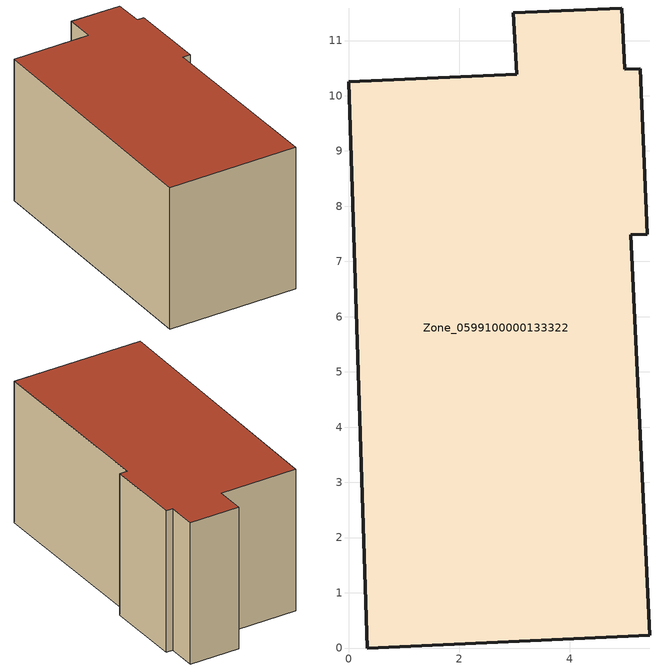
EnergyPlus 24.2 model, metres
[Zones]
Zone_0599100000133322
 floor ground (C_G): 3.04,10.39 2.98,11.5 4.94,11.59 5,10.48 5.28,10.49 5.41,7.49 5.11,7.48 5.45,0.23 0.33,0 0,10.25 z0
 wall outside (C_F): 0.33,0 5.45,0.23 5.11,7.48 5.41,7.49 5.28,10.49 5,10.48 4.94,11.59 2.98,11.5 3.04,10.39 0,10.25 0.33,0 z0:5.66
 roof outside (C_R): 3.04,10.39 0,10.25 0.33,0 5.45,0.23 5.11,7.48 5.41,7.49 5.28,10.49 5,10.48 4.94,11.59 2.98,11.5 z5.66
[BUILDING]
Pand.0599100000133322: North Axis=0; Terrain=City; Loads Convergence Tolerance Value=0.04; Temperature Convergence Tolerance Value=0.4; Solar Distribution=FullExterior; Maximum Number of Warmup Days=25; Minimum Number of Warmup Days=1
[Site:Location]
Rotterdam.The.Hague.AP_ZH_NLD Design_Conditions: Latitude=51.96; Longitude=4.45; Time Zone=1; Elevation=-4.5
[SITE:GROUNDTEMPERATURE:BUILDINGSURFACE]
18, 18, 18, 18, 18, 18, 18, 18, 18, 18, 18, 18
[MATERIAL] Thermal Absorptance=0.9; Solar Absorptance=0.7; Visible Absorptance=0.7
Name | Roughness | Thickness | Conductivity | Density | Specific Heat
G.TI.1946-1964 | MediumSmooth | 0.15 | 1 | 540 | 1210
F.TI.1946-1964 | Rough | 0.3 | 0.857143 | 1920 | 840
R.TI.1946-1964 | MediumRough | 0.2 | 0.277778 | 1500 | 1000
[CONSTRUCTION]
C_G: G.TI.1946-1964
C_F: F.TI.1946-1964
C_R: R.TI.1946-1964
[ZONE]
Zone_0599100000133322: Type=1; Multiplier=1; Ceiling Height=Autocalculate; Volume=Autocalculate; Floor Area=autocalculate; Part of Total Floor Area=Yes
[ZONEINFILTRATION:DESIGNFLOWRATE]
Infil_Zone_0599100000133322: Zone or ZoneList or Space or SpaceList=Zone_0599100000133322; Schedule=AlwaysOn; Design Flow Rate Calculation Method=Flow/Area; Flow Rate per Floor Area=0.003; Constant Term Coefficient=1; Temperature Term Coefficient=0; Velocity Term Coefficient=0; Velocity Squared Term Coefficient=0
[HVACTEMPLATE:ZONE:IDEALLOADSAIRSYSTEM]
Zone_0599100000133322: Maximum Heating Supply Air Temperature=50; Minimum Cooling Supply Air Temperature=13; Maximum Heating Supply Air Humidity Ratio=0.0156; Minimum Cooling Supply Air Humidity Ratio=0.0077; Heating Limit=NoLimit; Cooling Limit=NoLimit; Dehumidification Control Type=ConstantSensibleHeatRatio; Cooling Sensible Heat Ratio=0.7; Dehumidification Setpoint=60; Humidification Control Type=None; Humidification Setpoint=30; Outdoor Air Method=None; Outdoor Air Flow Rate per Person=0.00944; Outdoor Air Flow Rate per Zone Floor Area=0; Outdoor Air Flow Rate per Zone=0; Demand Controlled Ventilation Type=None; Outdoor Air Economizer Type=NoEconomizer; Heat Recovery Type=None; Sensible Heat Recovery Effectiveness=0.7; Latent Heat Recovery Effectiveness=0.65
[ZONECONTROL:THERMOSTAT]
ThermostatControl_Zone_0599100000133322: Zone or ZoneList=Zone_0599100000133322; Control Type Schedule=DualSetpointControlType; Control 1=Thermostat_Zone_0599100000133322; Temperature Difference Between Cutout And Setpoint=0
[THERMOSTATSETPOINT:DUALSETPOINT]
Thermostat_Zone_0599100000133322: Heating Setpoint Temperature Schedule=HeatingSetpoint_Zone_0599100000133322; Cooling Setpoint Temperature Schedule=CoolingSetpoint_Zone_0599100000133322
[SCHEDULE:COMPACT]
HeatingSetpoint_Zone_0599100000133322: Through: 12/31, For: AllDays, Until: 24:00, 21
CoolingSetpoint_Zone_0599100000133322: Through: 12/31, For: AllDays, Until: 24:00, 24
DualSetpointControlType: Through: 12/31, For: AllDays, Until: 24:00, 4
AlwaysOn: Through: 12/31, For: AllDays, Until: 24:00, 1
